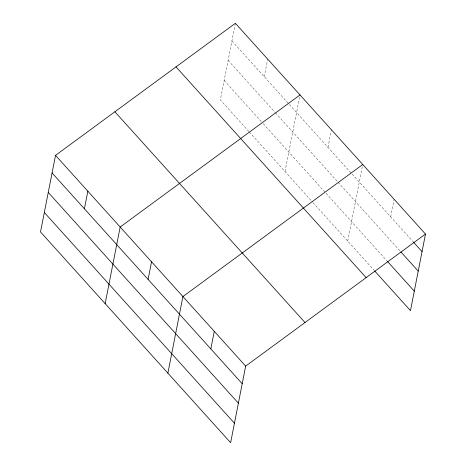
<?xml version="1.0" encoding="UTF-8"?>
<svg xmlns="http://www.w3.org/2000/svg" width="466" height="466" viewBox="0 0 466 466"><rect width="100%" height="100%" fill="white"/><g stroke="black" fill="none" stroke-linecap="round" stroke-linejoin="round"><path stroke-width="0.35" stroke-dasharray="2.33 1.75" d="M235.371 23.3L220.348 99.887L248.809 131.435M264.245 76.715L267.694 59.13M284.988 171.54L300.017 94.953M327.936 147.314L331.384 129.729M347.729 241.085L362.752 164.504M390.671 216.865L394.125 199.273M231.922 40.892L288.844 103.988M289.328 104.524L351.58 173.533M352.063 174.063L412.876 241.475M228.101 60.359L274.893 112.224M275.377 112.76L337.629 181.763M338.112 182.299L400.364 251.314M224.169 80.42L261.31 121.591M263.243 123.729L386.78 260.675M249.293 131.971L312.5 202.034M312.977 202.57L374.274 270.513"/><path stroke-width="0.7" d="M55.53 155.364L40.507 231.952L230.629 442.7L245.652 366.113L425.493 234.049L235.371 23.3L55.53 155.364L245.652 366.113M84.404 208.78L87.853 191.194M105.147 303.605L120.176 227.018L300.017 94.953M148.095 279.384L151.543 261.793M167.888 373.155L182.911 296.568L362.752 164.504M210.83 348.929L214.284 331.338M425.493 234.049L410.47 310.636L374.757 271.049M413.354 242.005L422.045 251.634M400.847 251.85L418.223 271.107M387.263 261.205L414.286 291.163M176.026 66.883L366.148 277.631M114.881 111.782L305.003 322.53M52.081 172.956L242.204 383.704M48.26 192.423L238.382 403.172M44.328 212.484L234.445 423.233"/></g></svg>
